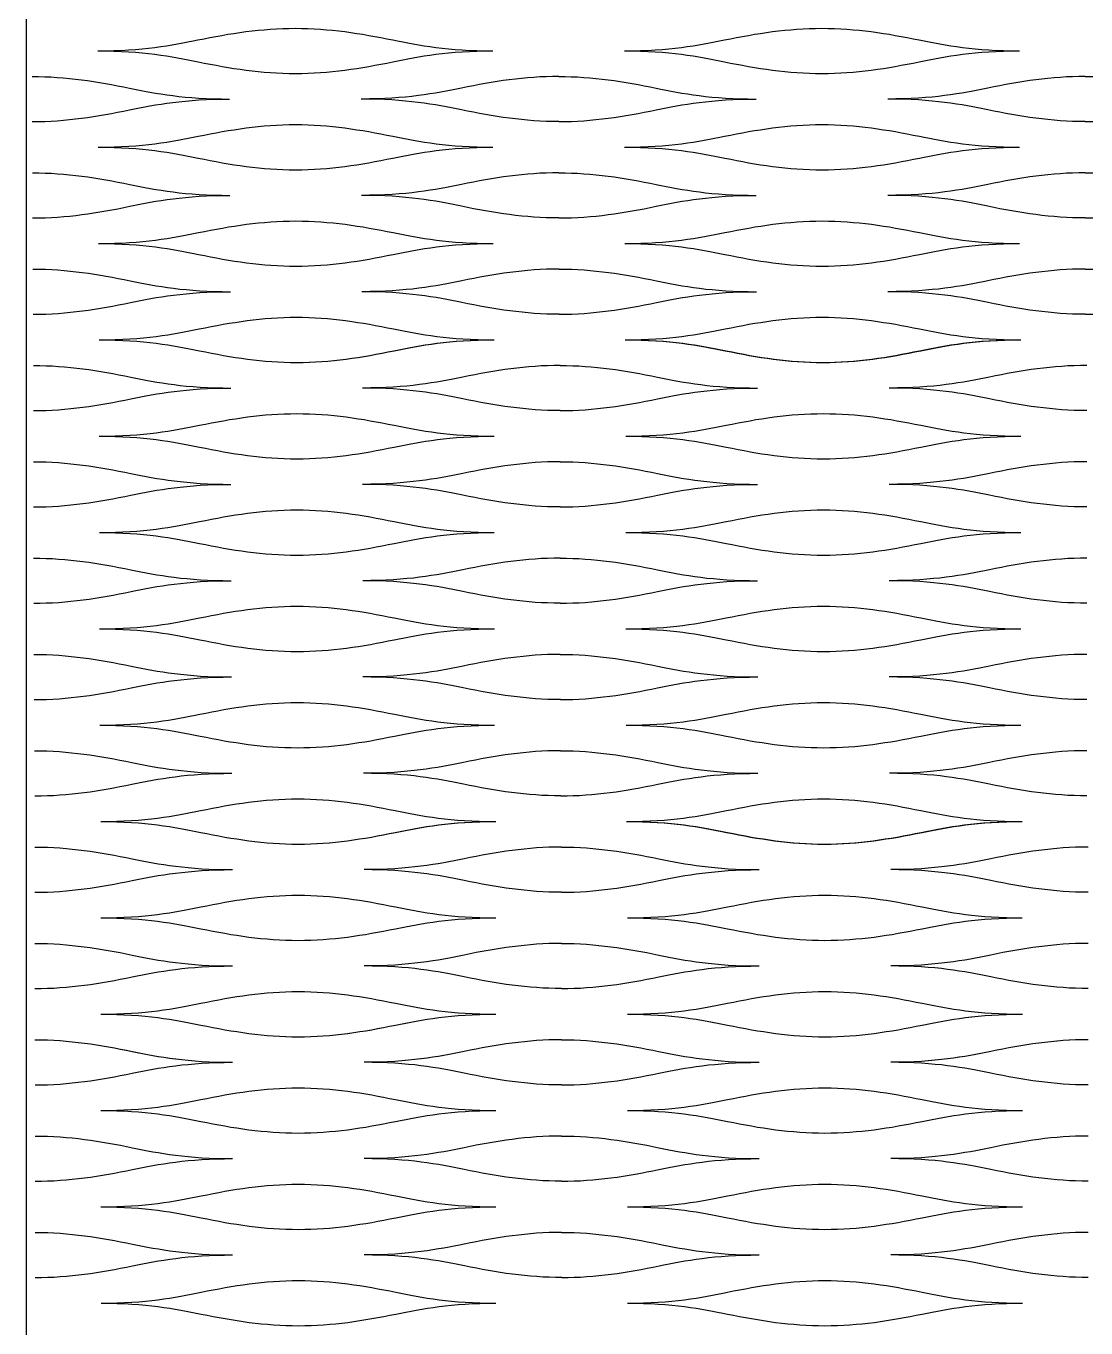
# Model space of a CAD drawing. Header units: millimetres. Extents: x 1 to 583, y -486 to -2.
# Drawn here: x 408.89 to 429.68, y -170.92 to -145.38 of the extents above; entities that cross this region are included whole.
import ezdxf

# ---------------------------------------------------------------- set-up
doc = ezdxf.new("R2010")
doc.units = ezdxf.units.MM
doc.header["$MEASUREMENT"] = 0
doc.layers.add('DEFAULT', color=7, linetype='Continuous')
doc.layers.add('dibujo', color=10, linetype='Continuous')

msp = doc.modelspace()

# ---------------------------------------------------------------- linework, layer by layer
at = {"layer": 'DEFAULT'}
for points, knots in [([(410.298, -145.866), (411.17, -145.866), (411.747, -145.758), (412.262, -145.652), (412.891, -145.522), (413.506, -145.423), (414.171, -145.423), (414.837, -145.423), (415.452, -145.522), (416.081, -145.652), (416.596, -145.758), (417.174, -145.866), (418.045, -145.866)], [0, 0, 0, 0, 1, 1, 1, 2, 2, 2, 3, 3, 3, 4, 4, 4, 4]), ([(420.627, -145.866), (421.499, -145.866), (422.076, -145.758), (422.591, -145.652), (423.22, -145.522), (423.835, -145.423), (424.5, -145.423), (425.166, -145.423), (425.781, -145.522), (426.41, -145.652), (426.925, -145.758), (427.502, -145.866), (428.374, -145.866)], [0, 0, 0, 0, 1, 1, 1, 2, 2, 2, 3, 3, 3, 4, 4, 4, 4]), ([(410.298, -145.866), (411.17, -145.866), (411.748, -145.973), (412.263, -146.08), (412.892, -146.209), (413.507, -146.309), (414.172, -146.309), (414.838, -146.309), (415.452, -146.209), (416.082, -146.08), (416.596, -145.973), (417.174, -145.866), (418.045, -145.866)], [0, 0, 0, 0, 1, 1, 1, 2, 2, 2, 3, 3, 3, 4, 4, 4, 4]), ([(420.627, -145.866), (421.499, -145.866), (422.076, -145.973), (422.591, -146.08), (423.22, -146.209), (423.835, -146.309), (424.501, -146.309), (425.166, -146.309), (425.781, -146.209), (426.41, -146.08), (426.925, -145.973), (427.502, -145.866), (428.374, -145.866)], [0, 0, 0, 0, 1, 1, 1, 2, 2, 2, 3, 3, 3, 4, 4, 4, 4]), ([(409.009, -146.368), (409.674, -146.368), (410.289, -146.467), (410.918, -146.596), (411.433, -146.703), (412.011, -146.81), (412.882, -146.81)], [0, 0, 0, 0, 1, 1, 1, 2, 2, 2, 2]), ([(419.337, -146.368), (418.671, -146.368), (418.057, -146.467), (417.428, -146.596), (416.913, -146.703), (416.336, -146.81), (415.464, -146.81)], [0, 0, 0, 0, 1, 1, 1, 2, 2, 2, 2]), ([(419.337, -146.368), (420.002, -146.368), (420.617, -146.467), (421.246, -146.596), (421.761, -146.703), (422.339, -146.81), (423.21, -146.81)], [0, 0, 0, 0, 1, 1, 1, 2, 2, 2, 2]), ([(429.665, -146.368), (428.999, -146.368), (428.385, -146.467), (427.755, -146.596), (427.241, -146.703), (426.663, -146.81), (425.792, -146.81)], [0, 0, 0, 0, 1, 1, 1, 2, 2, 2, 2]), ([(429.665, -146.368), (430.068, -146.368), (430.472, -146.397), (430.848, -146.456), (431.602, -146.574), (432.247, -146.81), (433.538, -146.81)], [0, 0, 0, 0, 1, 1, 1, 2, 2, 2, 2]), ([(409.01, -147.253), (409.676, -147.253), (410.29, -147.154), (410.919, -147.024), (411.434, -146.918), (412.011, -146.81), (412.882, -146.81)], [0, 0, 0, 0, 1, 1, 1, 2, 2, 2, 2]), ([(419.338, -147.253), (418.672, -147.253), (418.057, -147.154), (417.428, -147.024), (416.913, -146.918), (416.336, -146.81), (415.464, -146.81)], [0, 0, 0, 0, 1, 1, 1, 2, 2, 2, 2]), ([(419.338, -147.253), (420.003, -147.253), (420.618, -147.154), (421.247, -147.024), (421.761, -146.918), (422.339, -146.81), (423.21, -146.81)], [0, 0, 0, 0, 1, 1, 1, 2, 2, 2, 2]), ([(429.665, -147.253), (428.999, -147.253), (428.385, -147.154), (427.756, -147.024), (427.241, -146.918), (426.663, -146.81), (425.792, -146.81)], [0, 0, 0, 0, 1, 1, 1, 2, 2, 2, 2]), ([(429.665, -147.253), (430.068, -147.253), (430.472, -147.224), (430.848, -147.165), (431.602, -147.047), (432.247, -146.81), (433.538, -146.81)], [0, 0, 0, 0, 1, 1, 1, 2, 2, 2, 2]), ([(410.302, -147.755), (411.174, -147.755), (411.751, -147.647), (412.265, -147.541), (412.894, -147.411), (413.508, -147.312), (414.174, -147.312), (414.84, -147.312), (415.454, -147.411), (416.084, -147.541), (416.599, -147.648), (417.176, -147.755), (418.047, -147.755)], [0, 0, 0, 0, 1, 1, 1, 2, 2, 2, 3, 3, 3, 4, 4, 4, 4]), ([(420.629, -147.755), (421.5, -147.755), (422.078, -147.647), (422.592, -147.541), (423.221, -147.411), (423.836, -147.312), (424.501, -147.312), (425.167, -147.312), (425.781, -147.411), (426.411, -147.541), (426.925, -147.648), (427.503, -147.755), (428.374, -147.755)], [0, 0, 0, 0, 1, 1, 1, 2, 2, 2, 3, 3, 3, 4, 4, 4, 4]), ([(410.302, -147.755), (411.174, -147.755), (411.752, -147.863), (412.267, -147.969), (412.896, -148.099), (413.511, -148.198), (414.176, -148.198), (414.842, -148.198), (415.456, -148.099), (416.084, -147.969), (416.599, -147.863), (417.176, -147.755), (418.047, -147.755)], [0, 0, 0, 0, 1, 1, 1, 2, 2, 2, 3, 3, 3, 4, 4, 4, 4]), ([(420.629, -147.755), (421.5, -147.755), (422.078, -147.863), (422.593, -147.969), (423.222, -148.099), (423.836, -148.198), (424.502, -148.198), (425.167, -148.198), (425.782, -148.099), (426.411, -147.969), (426.925, -147.863), (427.503, -147.755), (428.374, -147.755)], [0, 0, 0, 0, 1, 1, 1, 2, 2, 2, 3, 3, 3, 4, 4, 4, 4]), ([(409.014, -148.257), (409.679, -148.257), (410.294, -148.356), (410.924, -148.486), (411.439, -148.592), (412.016, -148.7), (412.887, -148.7)], [0, 0, 0, 0, 1, 1, 1, 2, 2, 2, 2]), ([(419.339, -148.257), (418.674, -148.257), (418.06, -148.356), (417.431, -148.486), (416.917, -148.592), (416.34, -148.7), (415.469, -148.7)], [0, 0, 0, 0, 1, 1, 1, 2, 2, 2, 2]), ([(419.339, -148.257), (420.005, -148.257), (420.619, -148.356), (421.249, -148.486), (421.764, -148.592), (422.341, -148.7), (423.212, -148.7)], [0, 0, 0, 0, 1, 1, 1, 2, 2, 2, 2]), ([(429.665, -148.257), (428.999, -148.257), (428.385, -148.356), (427.756, -148.486), (427.241, -148.592), (426.664, -148.7), (425.793, -148.7)], [0, 0, 0, 0, 1, 1, 1, 2, 2, 2, 2]), ([(429.665, -148.257), (430.068, -148.257), (430.472, -148.286), (430.848, -148.346), (431.601, -148.464), (432.246, -148.7), (433.537, -148.7)], [0, 0, 0, 0, 1, 1, 1, 2, 2, 2, 2]), ([(409.018, -149.143), (409.683, -149.143), (410.297, -149.044), (410.925, -148.914), (411.44, -148.807), (412.016, -148.7), (412.887, -148.7)], [0, 0, 0, 0, 1, 1, 1, 2, 2, 2, 2]), ([(419.341, -149.143), (418.676, -149.143), (418.062, -149.044), (417.432, -148.914), (416.917, -148.807), (416.34, -148.7), (415.469, -148.7)], [0, 0, 0, 0, 1, 1, 1, 2, 2, 2, 2]), ([(419.341, -149.143), (420.007, -149.143), (420.621, -149.044), (421.249, -148.914), (421.764, -148.807), (422.341, -148.7), (423.212, -148.7)], [0, 0, 0, 0, 1, 1, 1, 2, 2, 2, 2]), ([(429.665, -149.143), (429, -149.143), (428.385, -149.044), (427.756, -148.914), (427.242, -148.807), (426.664, -148.7), (425.793, -148.7)], [0, 0, 0, 0, 1, 1, 1, 2, 2, 2, 2]), ([(429.665, -149.143), (430.068, -149.143), (430.472, -149.113), (430.848, -149.054), (431.601, -148.936), (432.246, -148.7), (433.537, -148.7)], [0, 0, 0, 0, 1, 1, 1, 2, 2, 2, 2]), ([(410.311, -149.645), (411.182, -149.645), (411.758, -149.537), (412.272, -149.431), (412.901, -149.301), (413.514, -149.202), (414.18, -149.202), (414.845, -149.202), (415.46, -149.301), (416.089, -149.431), (416.604, -149.537), (417.181, -149.645), (418.052, -149.645)], [0, 0, 0, 0, 1, 1, 1, 2, 2, 2, 3, 3, 3, 4, 4, 4, 4]), ([(420.633, -149.645), (421.504, -149.645), (422.081, -149.537), (422.595, -149.431), (423.224, -149.301), (423.838, -149.202), (424.503, -149.202), (425.168, -149.202), (425.783, -149.301), (426.412, -149.431), (426.926, -149.537), (427.503, -149.645), (428.375, -149.645)], [0, 0, 0, 0, 1, 1, 1, 2, 2, 2, 3, 3, 3, 4, 4, 4, 4]), ([(410.311, -149.645), (411.182, -149.645), (411.759, -149.752), (412.275, -149.858), (412.904, -149.988), (413.519, -150.087), (414.184, -150.087), (414.849, -150.087), (415.463, -149.988), (416.091, -149.858), (416.605, -149.752), (417.181, -149.645), (418.052, -149.645)], [0, 0, 0, 0, 1, 1, 1, 2, 2, 2, 3, 3, 3, 4, 4, 4, 4]), ([(420.633, -149.645), (421.504, -149.645), (422.081, -149.752), (422.596, -149.858), (423.225, -149.988), (423.839, -150.087), (424.504, -150.087), (425.17, -150.087), (425.784, -149.988), (426.412, -149.858), (426.927, -149.752), (427.503, -149.645), (428.375, -149.645)], [0, 0, 0, 0, 1, 1, 1, 2, 2, 2, 3, 3, 3, 4, 4, 4, 4]), ([(409.025, -150.146), (409.69, -150.146), (410.305, -150.245), (410.934, -150.375), (411.449, -150.482), (412.027, -150.589), (412.898, -150.589)], [0, 0, 0, 0, 1, 1, 1, 2, 2, 2, 2]), ([(419.345, -150.146), (418.68, -150.146), (418.066, -150.245), (417.438, -150.375), (416.924, -150.482), (416.348, -150.589), (415.477, -150.589)], [0, 0, 0, 0, 1, 1, 1, 2, 2, 2, 2]), ([(419.345, -150.146), (420.01, -150.146), (420.624, -150.245), (421.253, -150.375), (421.768, -150.482), (422.345, -150.589), (423.216, -150.589)], [0, 0, 0, 0, 1, 1, 1, 2, 2, 2, 2]), ([(429.665, -150.146), (429, -150.146), (428.386, -150.245), (427.757, -150.375), (427.243, -150.482), (426.666, -150.589), (425.796, -150.589)], [0, 0, 0, 0, 1, 1, 1, 2, 2, 2, 2]), ([(429.665, -150.146), (430.068, -150.146), (430.471, -150.176), (430.848, -150.235), (431.6, -150.353), (432.245, -150.589), (433.536, -150.589)], [0, 0, 0, 0, 1, 1, 1, 2, 2, 2, 2]), ([(409.032, -151.032), (409.697, -151.032), (410.31, -150.933), (410.938, -150.803), (411.451, -150.697), (412.027, -150.589), (412.898, -150.589)], [0, 0, 0, 0, 1, 1, 1, 2, 2, 2, 2]), ([(419.348, -151.032), (418.684, -151.032), (418.069, -150.933), (417.44, -150.803), (416.925, -150.697), (416.348, -150.589), (415.477, -150.589)], [0, 0, 0, 0, 1, 1, 1, 2, 2, 2, 2]), ([(419.348, -151.032), (420.014, -151.032), (420.627, -150.933), (421.255, -150.803), (421.769, -150.697), (422.345, -150.589), (423.216, -150.589)], [0, 0, 0, 0, 1, 1, 1, 2, 2, 2, 2]), ([(429.665, -151.032), (429, -151.032), (428.386, -150.933), (427.758, -150.803), (427.243, -150.697), (426.666, -150.589), (425.796, -150.589)], [0, 0, 0, 0, 1, 1, 1, 2, 2, 2, 2]), ([(429.665, -151.032), (430.068, -151.032), (430.471, -151.002), (430.848, -150.944), (431.6, -150.825), (432.245, -150.589), (433.536, -150.589)], [0, 0, 0, 0, 1, 1, 1, 2, 2, 2, 2]), ([(410.326, -151.534), (411.196, -151.534), (411.772, -151.426), (412.285, -151.32), (412.913, -151.19), (413.526, -151.091), (414.191, -151.091), (414.855, -151.091), (415.47, -151.19), (416.099, -151.32), (416.614, -151.426), (417.191, -151.534), (418.061, -151.534)], [0, 0, 0, 0, 1, 1, 1, 2, 2, 2, 3, 3, 3, 4, 4, 4, 4]), ([(420.64, -151.534), (421.51, -151.534), (422.087, -151.426), (422.6, -151.32), (423.228, -151.19), (423.842, -151.091), (424.507, -151.091), (425.172, -151.091), (425.786, -151.19), (426.414, -151.32), (426.929, -151.426), (427.505, -151.534), (428.376, -151.534)], [0, 0, 0, 0, 1, 1, 1, 2, 2, 2, 3, 3, 3, 4, 4, 4, 4]), ([(410.326, -151.534), (411.196, -151.534), (411.774, -151.642), (412.29, -151.748), (412.919, -151.878), (413.534, -151.977), (414.198, -151.977), (414.863, -151.977), (415.476, -151.878), (416.103, -151.748), (416.616, -151.642), (417.191, -151.534), (418.061, -151.534)], [0, 0, 0, 0, 1, 1, 1, 2, 2, 2, 3, 3, 3, 4, 4, 4, 4]), ([(410.326, -151.534), (411.197, -151.534), (411.775, -151.642), (412.29, -151.748), (412.919, -151.878), (413.533, -151.977), (414.199, -151.977), (414.865, -151.977), (415.48, -151.878), (416.109, -151.748), (416.624, -151.642), (417.201, -151.534), (418.073, -151.534)], [0, 0, 0, 0, 1, 1, 1, 2, 2, 2, 3, 3, 3, 4, 4, 4, 4]), ([(420.64, -151.534), (421.51, -151.534), (422.087, -151.642), (422.602, -151.748), (423.231, -151.878), (423.845, -151.977), (424.509, -151.977), (425.174, -151.977), (425.787, -151.878), (426.415, -151.748), (426.929, -151.642), (427.505, -151.534), (428.376, -151.534)], [0, 0, 0, 0, 1, 1, 1, 2, 2, 2, 3, 3, 3, 4, 4, 4, 4]), ([(420.655, -151.534), (421.527, -151.534), (422.104, -151.642), (422.619, -151.748), (423.248, -151.878), (423.863, -151.977), (424.529, -151.977), (425.194, -151.977), (425.809, -151.878), (426.438, -151.748), (426.953, -151.642), (427.531, -151.534), (428.402, -151.534)], [0, 0, 0, 0, 1, 1, 1, 2, 2, 2, 3, 3, 3, 4, 4, 4, 4]), ([(409.035, -152.036), (409.7, -152.036), (410.315, -152.135), (410.944, -152.265), (411.459, -152.371), (412.037, -152.479), (412.908, -152.479)], [0, 0, 0, 0, 1, 1, 1, 2, 2, 2, 2]), ([(419.364, -152.036), (418.698, -152.036), (418.084, -152.135), (417.455, -152.265), (416.94, -152.371), (416.362, -152.479), (415.491, -152.479)], [0, 0, 0, 0, 1, 1, 1, 2, 2, 2, 2]), ([(419.364, -152.036), (420.03, -152.036), (420.644, -152.135), (421.274, -152.265), (421.789, -152.371), (422.366, -152.479), (423.238, -152.479)], [0, 0, 0, 0, 1, 1, 1, 2, 2, 2, 2]), ([(429.693, -152.036), (429.028, -152.036), (428.413, -152.135), (427.784, -152.265), (427.269, -152.371), (426.692, -152.479), (425.82, -152.479)], [0, 0, 0, 0, 1, 1, 1, 2, 2, 2, 2]), ([(409.035, -152.922), (409.7, -152.922), (410.315, -152.822), (410.944, -152.693), (411.459, -152.586), (412.037, -152.479), (412.908, -152.479)], [0, 0, 0, 0, 1, 1, 1, 2, 2, 2, 2]), ([(419.364, -152.922), (418.698, -152.922), (418.084, -152.822), (417.455, -152.693), (416.94, -152.586), (416.362, -152.479), (415.491, -152.479)], [0, 0, 0, 0, 1, 1, 1, 2, 2, 2, 2]), ([(419.364, -152.922), (420.03, -152.922), (420.644, -152.822), (421.274, -152.693), (421.789, -152.586), (422.366, -152.479), (423.238, -152.479)], [0, 0, 0, 0, 1, 1, 1, 2, 2, 2, 2]), ([(429.693, -152.922), (429.028, -152.922), (428.413, -152.822), (427.784, -152.693), (427.269, -152.586), (426.692, -152.479), (425.82, -152.479)], [0, 0, 0, 0, 1, 1, 1, 2, 2, 2, 2]), ([(410.326, -153.423), (411.198, -153.423), (411.775, -153.316), (412.29, -153.21), (412.919, -153.08), (413.534, -152.981), (414.199, -152.981), (414.865, -152.981), (415.48, -153.08), (416.109, -153.21), (416.624, -153.316), (417.201, -153.423), (418.073, -153.423)], [0, 0, 0, 0, 1, 1, 1, 2, 2, 2, 3, 3, 3, 4, 4, 4, 4]), ([(420.655, -153.423), (421.527, -153.423), (422.104, -153.316), (422.619, -153.21), (423.249, -153.08), (423.863, -152.981), (424.529, -152.981), (425.194, -152.981), (425.809, -153.08), (426.438, -153.21), (426.953, -153.316), (427.531, -153.423), (428.402, -153.423)], [0, 0, 0, 0, 1, 1, 1, 2, 2, 2, 3, 3, 3, 4, 4, 4, 4]), ([(410.326, -153.423), (411.198, -153.423), (411.775, -153.531), (412.29, -153.637), (412.919, -153.767), (413.534, -153.866), (414.199, -153.866), (414.865, -153.866), (415.48, -153.767), (416.109, -153.637), (416.624, -153.531), (417.201, -153.423), (418.073, -153.423)], [0, 0, 0, 0, 1, 1, 1, 2, 2, 2, 3, 3, 3, 4, 4, 4, 4]), ([(420.655, -153.423), (421.527, -153.423), (422.104, -153.531), (422.619, -153.637), (423.249, -153.767), (423.863, -153.866), (424.529, -153.866), (425.194, -153.866), (425.809, -153.767), (426.438, -153.637), (426.953, -153.531), (427.531, -153.423), (428.402, -153.423)], [0, 0, 0, 0, 1, 1, 1, 2, 2, 2, 3, 3, 3, 4, 4, 4, 4]), ([(409.035, -153.925), (409.701, -153.925), (410.315, -154.024), (410.945, -154.154), (411.46, -154.261), (412.037, -154.368), (412.909, -154.368)], [0, 0, 0, 0, 1, 1, 1, 2, 2, 2, 2]), ([(419.364, -153.925), (418.699, -153.925), (418.084, -154.024), (417.455, -154.154), (416.94, -154.261), (416.363, -154.368), (415.491, -154.368)], [0, 0, 0, 0, 1, 1, 1, 2, 2, 2, 2]), ([(419.364, -153.925), (420.03, -153.925), (420.645, -154.024), (421.274, -154.154), (421.789, -154.261), (422.366, -154.368), (423.238, -154.368)], [0, 0, 0, 0, 1, 1, 1, 2, 2, 2, 2]), ([(429.693, -153.925), (429.028, -153.925), (428.413, -154.024), (427.784, -154.154), (427.269, -154.261), (426.692, -154.368), (425.82, -154.368)], [0, 0, 0, 0, 1, 1, 1, 2, 2, 2, 2]), ([(409.036, -154.811), (409.701, -154.811), (410.316, -154.712), (410.945, -154.582), (411.46, -154.476), (412.037, -154.368), (412.909, -154.368)], [0, 0, 0, 0, 1, 1, 1, 2, 2, 2, 2]), ([(419.365, -154.811), (418.699, -154.811), (418.084, -154.712), (417.455, -154.582), (416.94, -154.476), (416.363, -154.368), (415.491, -154.368)], [0, 0, 0, 0, 1, 1, 1, 2, 2, 2, 2]), ([(419.365, -154.811), (420.03, -154.811), (420.645, -154.712), (421.274, -154.582), (421.789, -154.476), (422.366, -154.368), (423.238, -154.368)], [0, 0, 0, 0, 1, 1, 1, 2, 2, 2, 2]), ([(429.693, -154.811), (429.028, -154.811), (428.413, -154.712), (427.784, -154.582), (427.269, -154.476), (426.692, -154.368), (425.82, -154.368)], [0, 0, 0, 0, 1, 1, 1, 2, 2, 2, 2]), ([(410.327, -155.313), (411.199, -155.313), (411.776, -155.205), (412.291, -155.099), (412.92, -154.969), (413.534, -154.87), (414.2, -154.87), (414.866, -154.87), (415.48, -154.969), (416.11, -155.099), (416.625, -155.205), (417.202, -155.313), (418.074, -155.313)], [0, 0, 0, 0, 1, 1, 1, 2, 2, 2, 3, 3, 3, 4, 4, 4, 4]), ([(420.656, -155.313), (421.527, -155.313), (422.105, -155.205), (422.62, -155.099), (423.249, -154.969), (423.863, -154.87), (424.529, -154.87), (425.195, -154.87), (425.809, -154.969), (426.438, -155.099), (426.953, -155.205), (427.531, -155.313), (428.402, -155.313)], [0, 0, 0, 0, 1, 1, 1, 2, 2, 2, 3, 3, 3, 4, 4, 4, 4]), ([(410.327, -155.313), (411.199, -155.313), (411.776, -155.42), (412.291, -155.527), (412.921, -155.657), (413.535, -155.756), (414.201, -155.756), (414.867, -155.756), (415.481, -155.657), (416.11, -155.527), (416.625, -155.42), (417.202, -155.313), (418.074, -155.313)], [0, 0, 0, 0, 1, 1, 1, 2, 2, 2, 3, 3, 3, 4, 4, 4, 4]), ([(420.656, -155.313), (421.527, -155.313), (422.105, -155.42), (422.62, -155.527), (423.249, -155.657), (423.864, -155.756), (424.529, -155.756), (425.195, -155.756), (425.809, -155.657), (426.439, -155.527), (426.953, -155.42), (427.531, -155.313), (428.402, -155.313)], [0, 0, 0, 0, 1, 1, 1, 2, 2, 2, 3, 3, 3, 4, 4, 4, 4]), ([(409.037, -155.815), (409.703, -155.815), (410.317, -155.914), (410.947, -156.044), (411.462, -156.15), (412.039, -156.258), (412.911, -156.258)], [0, 0, 0, 0, 1, 1, 1, 2, 2, 2, 2]), ([(419.365, -155.815), (418.7, -155.815), (418.085, -155.914), (417.456, -156.044), (416.942, -156.15), (416.364, -156.258), (415.493, -156.258)], [0, 0, 0, 0, 1, 1, 1, 2, 2, 2, 2]), ([(419.365, -155.815), (420.031, -155.815), (420.645, -155.914), (421.275, -156.044), (421.79, -156.15), (422.367, -156.258), (423.239, -156.258)], [0, 0, 0, 0, 1, 1, 1, 2, 2, 2, 2]), ([(429.693, -155.815), (429.028, -155.815), (428.413, -155.914), (427.784, -156.044), (427.269, -156.15), (426.692, -156.258), (425.821, -156.258)], [0, 0, 0, 0, 1, 1, 1, 2, 2, 2, 2]), ([(409.039, -156.7), (409.705, -156.7), (410.319, -156.601), (410.948, -156.471), (411.462, -156.365), (412.039, -156.258), (412.911, -156.258)], [0, 0, 0, 0, 1, 1, 1, 2, 2, 2, 2]), ([(419.366, -156.7), (418.701, -156.7), (418.086, -156.601), (417.457, -156.471), (416.942, -156.365), (416.364, -156.258), (415.493, -156.258)], [0, 0, 0, 0, 1, 1, 1, 2, 2, 2, 2]), ([(419.366, -156.7), (420.032, -156.7), (420.646, -156.601), (421.275, -156.471), (421.79, -156.365), (422.367, -156.258), (423.239, -156.258)], [0, 0, 0, 0, 1, 1, 1, 2, 2, 2, 2]), ([(429.693, -156.7), (429.028, -156.7), (428.413, -156.601), (427.784, -156.471), (427.269, -156.365), (426.692, -156.258), (425.821, -156.258)], [0, 0, 0, 0, 1, 1, 1, 2, 2, 2, 2]), ([(410.331, -157.202), (411.202, -157.202), (411.779, -157.095), (412.294, -156.988), (412.923, -156.859), (413.537, -156.759), (414.203, -156.759), (414.868, -156.759), (415.483, -156.859), (416.112, -156.988), (416.627, -157.095), (417.205, -157.202), (418.076, -157.202)], [0, 0, 0, 0, 1, 1, 1, 2, 2, 2, 3, 3, 3, 4, 4, 4, 4]), ([(420.657, -157.202), (421.529, -157.202), (422.106, -157.095), (422.621, -156.988), (423.25, -156.859), (423.864, -156.759), (424.53, -156.759), (425.195, -156.759), (425.81, -156.859), (426.439, -156.988), (426.954, -157.095), (427.531, -157.202), (428.403, -157.202)], [0, 0, 0, 0, 1, 1, 1, 2, 2, 2, 3, 3, 3, 4, 4, 4, 4]), ([(410.331, -157.202), (411.202, -157.202), (411.78, -157.31), (412.295, -157.416), (412.925, -157.546), (413.539, -157.645), (414.205, -157.645), (414.87, -157.645), (415.484, -157.546), (416.113, -157.416), (416.628, -157.31), (417.205, -157.202), (418.076, -157.202)], [0, 0, 0, 0, 1, 1, 1, 2, 2, 2, 3, 3, 3, 4, 4, 4, 4]), ([(420.657, -157.202), (421.529, -157.202), (422.106, -157.31), (422.621, -157.416), (423.251, -157.546), (423.865, -157.645), (424.53, -157.645), (425.196, -157.645), (425.81, -157.546), (426.439, -157.416), (426.954, -157.31), (427.531, -157.202), (428.403, -157.202)], [0, 0, 0, 0, 1, 1, 1, 2, 2, 2, 3, 3, 3, 4, 4, 4, 4]), ([(409.042, -157.704), (409.708, -157.704), (410.323, -157.803), (410.952, -157.933), (411.467, -158.039), (412.045, -158.147), (412.916, -158.147)], [0, 0, 0, 0, 1, 1, 1, 2, 2, 2, 2]), ([(419.368, -157.704), (418.702, -157.704), (418.088, -157.803), (417.46, -157.933), (416.945, -158.039), (416.368, -158.147), (415.497, -158.147)], [0, 0, 0, 0, 1, 1, 1, 2, 2, 2, 2]), ([(419.368, -157.704), (420.033, -157.704), (420.648, -157.803), (421.277, -157.933), (421.792, -158.039), (422.369, -158.147), (423.241, -158.147)], [0, 0, 0, 0, 1, 1, 1, 2, 2, 2, 2]), ([(429.693, -157.704), (429.028, -157.704), (428.414, -157.803), (427.785, -157.933), (427.27, -158.039), (426.693, -158.147), (425.822, -158.147)], [0, 0, 0, 0, 1, 1, 1, 2, 2, 2, 2]), ([(409.046, -158.59), (409.712, -158.59), (410.326, -158.491), (410.954, -158.361), (411.468, -158.255), (412.045, -158.147), (412.916, -158.147)], [0, 0, 0, 0, 1, 1, 1, 2, 2, 2, 2]), ([(419.37, -158.59), (418.705, -158.59), (418.09, -158.491), (417.461, -158.361), (416.946, -158.255), (416.368, -158.147), (415.497, -158.147)], [0, 0, 0, 0, 1, 1, 1, 2, 2, 2, 2]), ([(419.37, -158.59), (420.035, -158.59), (420.649, -158.491), (421.278, -158.361), (421.792, -158.255), (422.369, -158.147), (423.241, -158.147)], [0, 0, 0, 0, 1, 1, 1, 2, 2, 2, 2]), ([(429.693, -158.59), (429.028, -158.59), (428.414, -158.491), (427.785, -158.361), (427.27, -158.255), (426.693, -158.147), (425.822, -158.147)], [0, 0, 0, 0, 1, 1, 1, 2, 2, 2, 2]), ([(410.339, -159.092), (411.21, -159.092), (411.787, -158.984), (412.301, -158.878), (412.929, -158.748), (413.543, -158.649), (414.208, -158.649), (414.874, -158.649), (415.488, -158.748), (416.118, -158.878), (416.633, -158.984), (417.21, -159.092), (418.081, -159.092)], [0, 0, 0, 0, 1, 1, 1, 2, 2, 2, 3, 3, 3, 4, 4, 4, 4]), ([(420.661, -159.092), (421.532, -159.092), (422.109, -158.984), (422.624, -158.878), (423.252, -158.748), (423.866, -158.649), (424.532, -158.649), (425.197, -158.649), (425.811, -158.748), (426.44, -158.878), (426.955, -158.984), (427.532, -159.092), (428.403, -159.092)], [0, 0, 0, 0, 1, 1, 1, 2, 2, 2, 3, 3, 3, 4, 4, 4, 4]), ([(410.339, -159.092), (411.21, -159.092), (411.788, -159.199), (412.303, -159.306), (412.933, -159.435), (413.548, -159.534), (414.213, -159.534), (414.878, -159.534), (415.491, -159.435), (416.119, -159.306), (416.633, -159.199), (417.21, -159.092), (418.081, -159.092)], [0, 0, 0, 0, 1, 1, 1, 2, 2, 2, 3, 3, 3, 4, 4, 4, 4]), ([(420.661, -159.092), (421.532, -159.092), (422.11, -159.199), (422.625, -159.306), (423.254, -159.435), (423.868, -159.534), (424.533, -159.534), (425.198, -159.534), (425.812, -159.435), (426.441, -159.306), (426.955, -159.199), (427.532, -159.092), (428.403, -159.092)], [0, 0, 0, 0, 1, 1, 1, 2, 2, 2, 3, 3, 3, 4, 4, 4, 4]), ([(409.053, -159.594), (409.718, -159.594), (410.333, -159.693), (410.963, -159.822), (411.478, -159.929), (412.056, -160.036), (412.926, -160.036)], [0, 0, 0, 0, 1, 1, 1, 2, 2, 2, 2]), ([(419.373, -159.594), (418.708, -159.594), (418.095, -159.693), (417.467, -159.822), (416.953, -159.929), (416.377, -160.036), (415.506, -160.036)], [0, 0, 0, 0, 1, 1, 1, 2, 2, 2, 2]), ([(419.373, -159.594), (420.038, -159.594), (420.653, -159.693), (421.282, -159.822), (421.797, -159.929), (422.374, -160.036), (423.245, -160.036)], [0, 0, 0, 0, 1, 1, 1, 2, 2, 2, 2]), ([(429.693, -159.594), (429.028, -159.594), (428.414, -159.693), (427.786, -159.822), (427.272, -159.929), (426.695, -160.036), (425.824, -160.036)], [0, 0, 0, 0, 1, 1, 1, 2, 2, 2, 2]), ([(409.061, -160.479), (409.726, -160.479), (410.339, -160.38), (410.966, -160.25), (411.48, -160.144), (412.056, -160.036), (412.926, -160.036)], [0, 0, 0, 0, 1, 1, 1, 2, 2, 2, 2]), ([(419.377, -160.479), (418.712, -160.479), (418.098, -160.38), (417.469, -160.25), (416.954, -160.144), (416.377, -160.036), (415.506, -160.036)], [0, 0, 0, 0, 1, 1, 1, 2, 2, 2, 2]), ([(419.377, -160.479), (420.042, -160.479), (420.655, -160.38), (421.283, -160.25), (421.797, -160.144), (422.374, -160.036), (423.245, -160.036)], [0, 0, 0, 0, 1, 1, 1, 2, 2, 2, 2]), ([(429.693, -160.479), (429.029, -160.479), (428.415, -160.38), (427.786, -160.25), (427.272, -160.144), (426.695, -160.036), (425.824, -160.036)], [0, 0, 0, 0, 1, 1, 1, 2, 2, 2, 2]), ([(410.354, -160.981), (411.225, -160.981), (411.801, -160.873), (412.314, -160.767), (412.941, -160.637), (413.554, -160.538), (414.219, -160.538), (414.884, -160.538), (415.499, -160.637), (416.128, -160.767), (416.643, -160.873), (417.22, -160.981), (418.09, -160.981)], [0, 0, 0, 0, 1, 1, 1, 2, 2, 2, 3, 3, 3, 4, 4, 4, 4]), ([(420.669, -160.981), (421.539, -160.981), (422.115, -160.873), (422.629, -160.767), (423.257, -160.637), (423.871, -160.538), (424.535, -160.538), (425.2, -160.538), (425.814, -160.637), (426.443, -160.767), (426.957, -160.873), (427.534, -160.981), (428.404, -160.981)], [0, 0, 0, 0, 1, 1, 1, 2, 2, 2, 3, 3, 3, 4, 4, 4, 4]), ([(410.354, -160.981), (411.225, -160.981), (411.803, -161.089), (412.318, -161.195), (412.948, -161.325), (413.563, -161.424), (414.227, -161.424), (414.892, -161.424), (415.504, -161.325), (416.131, -161.195), (416.644, -161.089), (417.22, -160.981), (418.09, -160.981)], [0, 0, 0, 0, 1, 1, 1, 2, 2, 2, 3, 3, 3, 4, 4, 4, 4]), ([(410.354, -160.981), (411.226, -160.981), (411.803, -161.089), (412.318, -161.195), (412.948, -161.325), (413.562, -161.424), (414.228, -161.424), (414.894, -161.424), (415.508, -161.325), (416.138, -161.195), (416.652, -161.089), (417.23, -160.981), (418.101, -160.981)], [0, 0, 0, 0, 1, 1, 1, 2, 2, 2, 3, 3, 3, 4, 4, 4, 4]), ([(420.669, -160.981), (421.539, -160.981), (422.116, -161.089), (422.631, -161.195), (423.26, -161.325), (423.874, -161.424), (424.538, -161.424), (425.202, -161.424), (425.816, -161.325), (426.444, -161.195), (426.958, -161.089), (427.534, -160.981), (428.404, -160.981)], [0, 0, 0, 0, 1, 1, 1, 2, 2, 2, 3, 3, 3, 4, 4, 4, 4]), ([(420.684, -160.981), (421.556, -160.981), (422.133, -161.089), (422.648, -161.195), (423.277, -161.325), (423.892, -161.424), (424.557, -161.424), (425.223, -161.424), (425.838, -161.325), (426.467, -161.195), (426.982, -161.089), (427.559, -160.981), (428.431, -160.981)], [0, 0, 0, 0, 1, 1, 1, 2, 2, 2, 3, 3, 3, 4, 4, 4, 4]), ([(409.063, -161.483), (409.729, -161.483), (410.344, -161.582), (410.973, -161.712), (411.488, -161.818), (412.065, -161.926), (412.937, -161.926)], [0, 0, 0, 0, 1, 1, 1, 2, 2, 2, 2]), ([(419.393, -161.483), (418.727, -161.483), (418.112, -161.582), (417.483, -161.712), (416.968, -161.818), (416.391, -161.926), (415.519, -161.926)], [0, 0, 0, 0, 1, 1, 1, 2, 2, 2, 2]), ([(419.393, -161.483), (420.058, -161.483), (420.673, -161.582), (421.302, -161.712), (421.817, -161.818), (422.395, -161.926), (423.266, -161.926)], [0, 0, 0, 0, 1, 1, 1, 2, 2, 2, 2]), ([(429.722, -161.483), (429.056, -161.483), (428.442, -161.582), (427.812, -161.712), (427.298, -161.818), (426.72, -161.926), (425.849, -161.926)], [0, 0, 0, 0, 1, 1, 1, 2, 2, 2, 2]), ([(409.063, -162.369), (409.729, -162.369), (410.344, -162.27), (410.973, -162.14), (411.488, -162.034), (412.065, -161.926), (412.937, -161.926)], [0, 0, 0, 0, 1, 1, 1, 2, 2, 2, 2]), ([(419.393, -162.369), (418.727, -162.369), (418.112, -162.27), (417.483, -162.14), (416.968, -162.034), (416.391, -161.926), (415.519, -161.926)], [0, 0, 0, 0, 1, 1, 1, 2, 2, 2, 2]), ([(419.393, -162.369), (420.058, -162.369), (420.673, -162.27), (421.302, -162.14), (421.817, -162.034), (422.395, -161.926), (423.266, -161.926)], [0, 0, 0, 0, 1, 1, 1, 2, 2, 2, 2]), ([(429.722, -162.369), (429.056, -162.369), (428.442, -162.27), (427.812, -162.14), (427.298, -162.034), (426.72, -161.926), (425.849, -161.926)], [0, 0, 0, 0, 1, 1, 1, 2, 2, 2, 2]), ([(410.354, -162.871), (411.226, -162.871), (411.804, -162.763), (412.319, -162.657), (412.948, -162.527), (413.562, -162.428), (414.228, -162.428), (414.894, -162.428), (415.508, -162.527), (416.138, -162.657), (416.653, -162.763), (417.23, -162.871), (418.102, -162.871)], [0, 0, 0, 0, 1, 1, 1, 2, 2, 2, 3, 3, 3, 4, 4, 4, 4]), ([(420.684, -162.871), (421.556, -162.871), (422.133, -162.763), (422.648, -162.657), (423.277, -162.527), (423.892, -162.428), (424.557, -162.428), (425.223, -162.428), (425.838, -162.527), (426.467, -162.657), (426.982, -162.763), (427.559, -162.871), (428.431, -162.871)], [0, 0, 0, 0, 1, 1, 1, 2, 2, 2, 3, 3, 3, 4, 4, 4, 4]), ([(410.354, -162.871), (411.226, -162.871), (411.804, -162.978), (412.319, -163.084), (412.948, -163.214), (413.562, -163.313), (414.228, -163.313), (414.894, -163.313), (415.508, -163.214), (416.138, -163.084), (416.653, -162.978), (417.23, -162.871), (418.102, -162.871)], [0, 0, 0, 0, 1, 1, 1, 2, 2, 2, 3, 3, 3, 4, 4, 4, 4]), ([(420.684, -162.871), (421.556, -162.871), (422.133, -162.978), (422.648, -163.084), (423.277, -163.214), (423.892, -163.313), (424.557, -163.313), (425.223, -163.313), (425.838, -163.214), (426.467, -163.084), (426.982, -162.978), (427.559, -162.871), (428.431, -162.871)], [0, 0, 0, 0, 1, 1, 1, 2, 2, 2, 3, 3, 3, 4, 4, 4, 4]), ([(409.064, -163.372), (409.729, -163.372), (410.344, -163.472), (410.973, -163.601), (411.488, -163.708), (412.066, -163.815), (412.937, -163.815)], [0, 0, 0, 0, 1, 1, 1, 2, 2, 2, 2]), ([(419.393, -163.372), (418.727, -163.372), (418.113, -163.472), (417.484, -163.601), (416.969, -163.708), (416.391, -163.815), (415.52, -163.815)], [0, 0, 0, 0, 1, 1, 1, 2, 2, 2, 2]), ([(419.393, -163.372), (420.059, -163.372), (420.673, -163.472), (421.302, -163.601), (421.817, -163.708), (422.395, -163.815), (423.266, -163.815)], [0, 0, 0, 0, 1, 1, 1, 2, 2, 2, 2]), ([(429.722, -163.372), (429.056, -163.372), (428.442, -163.472), (427.813, -163.601), (427.298, -163.708), (426.72, -163.815), (425.849, -163.815)], [0, 0, 0, 0, 1, 1, 1, 2, 2, 2, 2]), ([(409.064, -164.258), (409.73, -164.258), (410.345, -164.159), (410.974, -164.029), (411.489, -163.923), (412.066, -163.815), (412.937, -163.815)], [0, 0, 0, 0, 1, 1, 1, 2, 2, 2, 2]), ([(419.393, -164.258), (418.728, -164.258), (418.113, -164.159), (417.484, -164.029), (416.969, -163.923), (416.391, -163.815), (415.52, -163.815)], [0, 0, 0, 0, 1, 1, 1, 2, 2, 2, 2]), ([(419.393, -164.258), (420.059, -164.258), (420.673, -164.159), (421.303, -164.029), (421.817, -163.923), (422.395, -163.815), (423.266, -163.815)], [0, 0, 0, 0, 1, 1, 1, 2, 2, 2, 2]), ([(429.722, -164.258), (429.056, -164.258), (428.442, -164.159), (427.813, -164.029), (427.298, -163.923), (426.72, -163.815), (425.849, -163.815)], [0, 0, 0, 0, 1, 1, 1, 2, 2, 2, 2]), ([(410.356, -164.76), (411.227, -164.76), (411.805, -164.652), (412.32, -164.546), (412.949, -164.416), (413.563, -164.317), (414.229, -164.317), (414.894, -164.317), (415.509, -164.416), (416.138, -164.546), (416.653, -164.652), (417.231, -164.76), (418.102, -164.76)], [0, 0, 0, 0, 1, 1, 1, 2, 2, 2, 3, 3, 3, 4, 4, 4, 4]), ([(420.684, -164.76), (421.556, -164.76), (422.133, -164.652), (422.648, -164.546), (423.277, -164.416), (423.892, -164.317), (424.558, -164.317), (425.223, -164.317), (425.838, -164.416), (426.467, -164.546), (426.982, -164.652), (427.559, -164.76), (428.431, -164.76)], [0, 0, 0, 0, 1, 1, 1, 2, 2, 2, 3, 3, 3, 4, 4, 4, 4]), ([(410.356, -164.76), (411.227, -164.76), (411.805, -164.868), (412.32, -164.974), (412.949, -165.104), (413.564, -165.203), (414.23, -165.203), (414.895, -165.203), (415.51, -165.104), (416.139, -164.974), (416.653, -164.868), (417.231, -164.76), (418.102, -164.76)], [0, 0, 0, 0, 1, 1, 1, 2, 2, 2, 3, 3, 3, 4, 4, 4, 4]), ([(410.356, -164.76), (411.227, -164.76), (411.805, -164.868), (412.32, -164.974), (412.949, -165.104), (413.563, -165.203), (414.229, -165.203), (414.895, -165.203), (415.509, -165.104), (416.139, -164.974), (416.654, -164.868), (417.231, -164.76), (418.103, -164.76)], [0, 0, 0, 0, 1, 1, 1, 2, 2, 2, 3, 3, 3, 4, 4, 4, 4]), ([(420.684, -164.76), (421.556, -164.76), (422.133, -164.868), (422.648, -164.974), (423.278, -165.104), (423.892, -165.203), (424.558, -165.203), (425.223, -165.203), (425.838, -165.104), (426.467, -164.974), (426.982, -164.868), (427.559, -164.76), (428.431, -164.76)], [0, 0, 0, 0, 1, 1, 1, 2, 2, 2, 3, 3, 3, 4, 4, 4, 4]), ([(420.685, -164.76), (421.557, -164.76), (422.134, -164.868), (422.649, -164.974), (423.278, -165.104), (423.893, -165.203), (424.558, -165.203), (425.224, -165.203), (425.839, -165.104), (426.468, -164.974), (426.983, -164.868), (427.56, -164.76), (428.432, -164.76)], [0, 0, 0, 0, 1, 1, 1, 2, 2, 2, 3, 3, 3, 4, 4, 4, 4]), ([(409.064, -165.262), (409.73, -165.262), (410.345, -165.361), (410.974, -165.491), (411.489, -165.597), (412.066, -165.705), (412.938, -165.705)], [0, 0, 0, 0, 1, 1, 1, 2, 2, 2, 2]), ([(409.066, -165.262), (409.731, -165.262), (410.346, -165.361), (410.976, -165.491), (411.491, -165.597), (412.068, -165.705), (412.94, -165.705)], [0, 0, 0, 0, 1, 1, 1, 2, 2, 2, 2]), ([(419.394, -165.262), (418.728, -165.262), (418.114, -165.361), (417.484, -165.491), (416.969, -165.597), (416.392, -165.705), (415.52, -165.705)], [0, 0, 0, 0, 1, 1, 1, 2, 2, 2, 2]), ([(419.394, -165.262), (418.728, -165.262), (418.114, -165.361), (417.485, -165.491), (416.97, -165.597), (416.393, -165.705), (415.521, -165.705)], [0, 0, 0, 0, 1, 1, 1, 2, 2, 2, 2]), ([(419.394, -165.262), (420.059, -165.262), (420.674, -165.361), (421.304, -165.491), (421.818, -165.597), (422.396, -165.705), (423.267, -165.705)], [0, 0, 0, 0, 1, 1, 1, 2, 2, 2, 2]), ([(419.394, -165.262), (420.06, -165.262), (420.674, -165.361), (421.303, -165.491), (421.818, -165.597), (422.396, -165.705), (423.267, -165.705)], [0, 0, 0, 0, 1, 1, 1, 2, 2, 2, 2]), ([(429.722, -165.262), (429.056, -165.262), (428.442, -165.361), (427.813, -165.491), (427.298, -165.597), (426.721, -165.705), (425.849, -165.705)], [0, 0, 0, 0, 1, 1, 1, 2, 2, 2, 2]), ([(429.723, -165.262), (429.058, -165.262), (428.443, -165.361), (427.814, -165.491), (427.299, -165.597), (426.721, -165.705), (425.85, -165.705)], [0, 0, 0, 0, 1, 1, 1, 2, 2, 2, 2]), ([(409.065, -166.148), (409.73, -166.148), (410.345, -166.049), (410.974, -165.919), (411.489, -165.812), (412.066, -165.705), (412.938, -165.705)], [0, 0, 0, 0, 1, 1, 1, 2, 2, 2, 2]), ([(419.394, -166.148), (418.728, -166.148), (418.114, -166.049), (417.484, -165.919), (416.969, -165.812), (416.392, -165.705), (415.52, -165.705)], [0, 0, 0, 0, 1, 1, 1, 2, 2, 2, 2]), ([(419.394, -166.148), (420.06, -166.148), (420.674, -166.049), (421.304, -165.919), (421.818, -165.812), (422.396, -165.705), (423.267, -165.705)], [0, 0, 0, 0, 1, 1, 1, 2, 2, 2, 2]), ([(429.723, -166.148), (429.058, -166.148), (428.443, -166.049), (427.814, -165.919), (427.299, -165.812), (426.721, -165.705), (425.85, -165.705)], [0, 0, 0, 0, 1, 1, 1, 2, 2, 2, 2]), ([(410.356, -166.649), (411.227, -166.649), (411.805, -166.542), (412.32, -166.436), (412.949, -166.306), (413.563, -166.207), (414.229, -166.207), (414.895, -166.207), (415.51, -166.306), (416.139, -166.436), (416.654, -166.542), (417.231, -166.649), (418.103, -166.649)], [0, 0, 0, 0, 1, 1, 1, 2, 2, 2, 3, 3, 3, 4, 4, 4, 4]), ([(420.685, -166.649), (421.557, -166.649), (422.134, -166.542), (422.649, -166.436), (423.278, -166.306), (423.893, -166.207), (424.558, -166.207), (425.224, -166.207), (425.839, -166.306), (426.468, -166.436), (426.983, -166.542), (427.56, -166.649), (428.432, -166.649)], [0, 0, 0, 0, 1, 1, 1, 2, 2, 2, 3, 3, 3, 4, 4, 4, 4]), ([(410.356, -166.649), (411.227, -166.649), (411.805, -166.757), (412.32, -166.863), (412.949, -166.993), (413.564, -167.092), (414.229, -167.092), (414.895, -167.092), (415.51, -166.993), (416.139, -166.863), (416.654, -166.757), (417.231, -166.649), (418.103, -166.649)], [0, 0, 0, 0, 1, 1, 1, 2, 2, 2, 3, 3, 3, 4, 4, 4, 4]), ([(420.685, -166.649), (421.557, -166.649), (422.134, -166.757), (422.649, -166.863), (423.278, -166.993), (423.893, -167.092), (424.558, -167.092), (425.224, -167.092), (425.839, -166.993), (426.468, -166.863), (426.983, -166.757), (427.56, -166.649), (428.432, -166.649)], [0, 0, 0, 0, 1, 1, 1, 2, 2, 2, 3, 3, 3, 4, 4, 4, 4]), ([(409.065, -167.151), (409.731, -167.151), (410.345, -167.25), (410.975, -167.38), (411.489, -167.487), (412.067, -167.594), (412.939, -167.594)], [0, 0, 0, 0, 1, 1, 1, 2, 2, 2, 2]), ([(419.394, -167.151), (418.729, -167.151), (418.114, -167.25), (417.485, -167.38), (416.97, -167.487), (416.392, -167.594), (415.521, -167.594)], [0, 0, 0, 0, 1, 1, 1, 2, 2, 2, 2]), ([(419.394, -167.151), (420.06, -167.151), (420.674, -167.25), (421.304, -167.38), (421.819, -167.487), (422.396, -167.594), (423.268, -167.594)], [0, 0, 0, 0, 1, 1, 1, 2, 2, 2, 2]), ([(429.723, -167.151), (429.058, -167.151), (428.443, -167.25), (427.814, -167.38), (427.299, -167.487), (426.721, -167.594), (425.85, -167.594)], [0, 0, 0, 0, 1, 1, 1, 2, 2, 2, 2]), ([(409.066, -168.037), (409.731, -168.037), (410.346, -167.938), (410.975, -167.808), (411.49, -167.702), (412.067, -167.594), (412.939, -167.594)], [0, 0, 0, 0, 1, 1, 1, 2, 2, 2, 2]), ([(419.394, -168.037), (418.729, -168.037), (418.114, -167.938), (417.485, -167.808), (416.97, -167.702), (416.392, -167.594), (415.521, -167.594)], [0, 0, 0, 0, 1, 1, 1, 2, 2, 2, 2]), ([(419.394, -168.037), (420.06, -168.037), (420.675, -167.938), (421.304, -167.808), (421.819, -167.702), (422.396, -167.594), (423.268, -167.594)], [0, 0, 0, 0, 1, 1, 1, 2, 2, 2, 2]), ([(429.723, -168.037), (429.058, -168.037), (428.443, -167.938), (427.814, -167.808), (427.299, -167.702), (426.721, -167.594), (425.85, -167.594)], [0, 0, 0, 0, 1, 1, 1, 2, 2, 2, 2]), ([(410.357, -168.539), (411.229, -168.539), (411.806, -168.431), (412.321, -168.325), (412.95, -168.195), (413.564, -168.096), (414.23, -168.096), (414.896, -168.096), (415.51, -168.195), (416.14, -168.325), (416.655, -168.431), (417.232, -168.539), (418.104, -168.539)], [0, 0, 0, 0, 1, 1, 1, 2, 2, 2, 3, 3, 3, 4, 4, 4, 4]), ([(420.686, -168.539), (421.557, -168.539), (422.135, -168.431), (422.649, -168.325), (423.279, -168.195), (423.893, -168.096), (424.559, -168.096), (425.224, -168.096), (425.839, -168.195), (426.468, -168.325), (426.983, -168.431), (427.561, -168.539), (428.432, -168.539)], [0, 0, 0, 0, 1, 1, 1, 2, 2, 2, 3, 3, 3, 4, 4, 4, 4]), ([(410.357, -168.539), (411.229, -168.539), (411.806, -168.647), (412.321, -168.753), (412.951, -168.883), (413.565, -168.982), (414.231, -168.982), (414.896, -168.982), (415.511, -168.883), (416.14, -168.753), (416.655, -168.647), (417.232, -168.539), (418.104, -168.539)], [0, 0, 0, 0, 1, 1, 1, 2, 2, 2, 3, 3, 3, 4, 4, 4, 4]), ([(420.686, -168.539), (421.557, -168.539), (422.135, -168.647), (422.65, -168.753), (423.279, -168.883), (423.893, -168.982), (424.559, -168.982), (425.225, -168.982), (425.839, -168.883), (426.468, -168.753), (426.983, -168.647), (427.561, -168.539), (428.432, -168.539)], [0, 0, 0, 0, 1, 1, 1, 2, 2, 2, 3, 3, 3, 4, 4, 4, 4]), ([(409.067, -169.041), (409.733, -169.041), (410.347, -169.14), (410.977, -169.27), (411.492, -169.376), (412.069, -169.484), (412.941, -169.484)], [0, 0, 0, 0, 1, 1, 1, 2, 2, 2, 2]), ([(419.395, -169.041), (418.73, -169.041), (418.115, -169.14), (417.486, -169.27), (416.971, -169.376), (416.394, -169.484), (415.523, -169.484)], [0, 0, 0, 0, 1, 1, 1, 2, 2, 2, 2]), ([(419.395, -169.041), (420.061, -169.041), (420.675, -169.14), (421.305, -169.27), (421.82, -169.376), (422.397, -169.484), (423.269, -169.484)], [0, 0, 0, 0, 1, 1, 1, 2, 2, 2, 2]), ([(429.723, -169.041), (429.058, -169.041), (428.443, -169.14), (427.814, -169.27), (427.299, -169.376), (426.722, -169.484), (425.85, -169.484)], [0, 0, 0, 0, 1, 1, 1, 2, 2, 2, 2]), ([(409.069, -169.926), (409.734, -169.926), (410.349, -169.827), (410.978, -169.697), (411.492, -169.591), (412.069, -169.484), (412.941, -169.484)], [0, 0, 0, 0, 1, 1, 1, 2, 2, 2, 2]), ([(419.396, -169.926), (418.731, -169.926), (418.116, -169.827), (417.487, -169.697), (416.972, -169.591), (416.394, -169.484), (415.523, -169.484)], [0, 0, 0, 0, 1, 1, 1, 2, 2, 2, 2]), ([(419.396, -169.926), (420.062, -169.926), (420.676, -169.827), (421.305, -169.697), (421.82, -169.591), (422.397, -169.484), (423.269, -169.484)], [0, 0, 0, 0, 1, 1, 1, 2, 2, 2, 2]), ([(429.723, -169.926), (429.058, -169.926), (428.443, -169.827), (427.814, -169.697), (427.299, -169.591), (426.722, -169.484), (425.85, -169.484)], [0, 0, 0, 0, 1, 1, 1, 2, 2, 2, 2]), ([(410.361, -170.428), (411.232, -170.428), (411.809, -170.321), (412.324, -170.214), (412.953, -170.085), (413.567, -169.986), (414.232, -169.986), (414.898, -169.986), (415.513, -170.085), (416.142, -170.214), (416.657, -170.321), (417.234, -170.428), (418.106, -170.428)], [0, 0, 0, 0, 1, 1, 1, 2, 2, 2, 3, 3, 3, 4, 4, 4, 4]), ([(420.687, -170.428), (421.559, -170.428), (422.136, -170.321), (422.651, -170.214), (423.28, -170.085), (423.894, -169.986), (424.56, -169.986), (425.225, -169.986), (425.84, -170.085), (426.469, -170.214), (426.984, -170.321), (427.561, -170.428), (428.432, -170.428)], [0, 0, 0, 0, 1, 1, 1, 2, 2, 2, 3, 3, 3, 4, 4, 4, 4]), ([(410.361, -170.428), (411.232, -170.428), (411.81, -170.536), (412.325, -170.642), (412.955, -170.772), (413.569, -170.871), (414.235, -170.871), (414.9, -170.871), (415.514, -170.772), (416.143, -170.642), (416.658, -170.536), (417.234, -170.428), (418.106, -170.428)], [0, 0, 0, 0, 1, 1, 1, 2, 2, 2, 3, 3, 3, 4, 4, 4, 4]), ([(420.687, -170.428), (421.559, -170.428), (422.136, -170.536), (422.651, -170.642), (423.28, -170.772), (423.895, -170.871), (424.56, -170.871), (425.226, -170.871), (425.84, -170.772), (426.469, -170.642), (426.984, -170.536), (427.561, -170.428), (428.432, -170.428)], [0, 0, 0, 0, 1, 1, 1, 2, 2, 2, 3, 3, 3, 4, 4, 4, 4])]:
    msp.add_open_spline(points, degree=3, knots=knots, dxfattribs=at)
at = {"layer": 'dibujo'}
msp.add_line((408.889, -96.763), (408.889, -193.746), dxfattribs=at)

doc.saveas('drawing.dxf')
